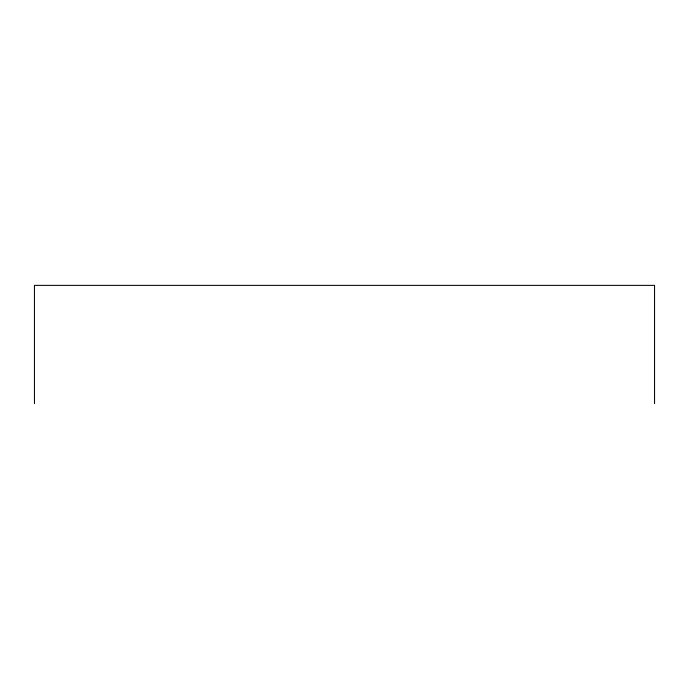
<?xml version="1.0" encoding="UTF-8"?>
<svg xmlns="http://www.w3.org/2000/svg" width="689" height="689" viewBox="0 0 689 689"><rect width="100%" height="100%" fill="white"/><g stroke="black" fill="none" stroke-linecap="round" stroke-linejoin="round"><path stroke-width="1.03" d="M654.55 403.625L654.55 285.375L34.45 285.375L34.45 403.625"/></g></svg>
